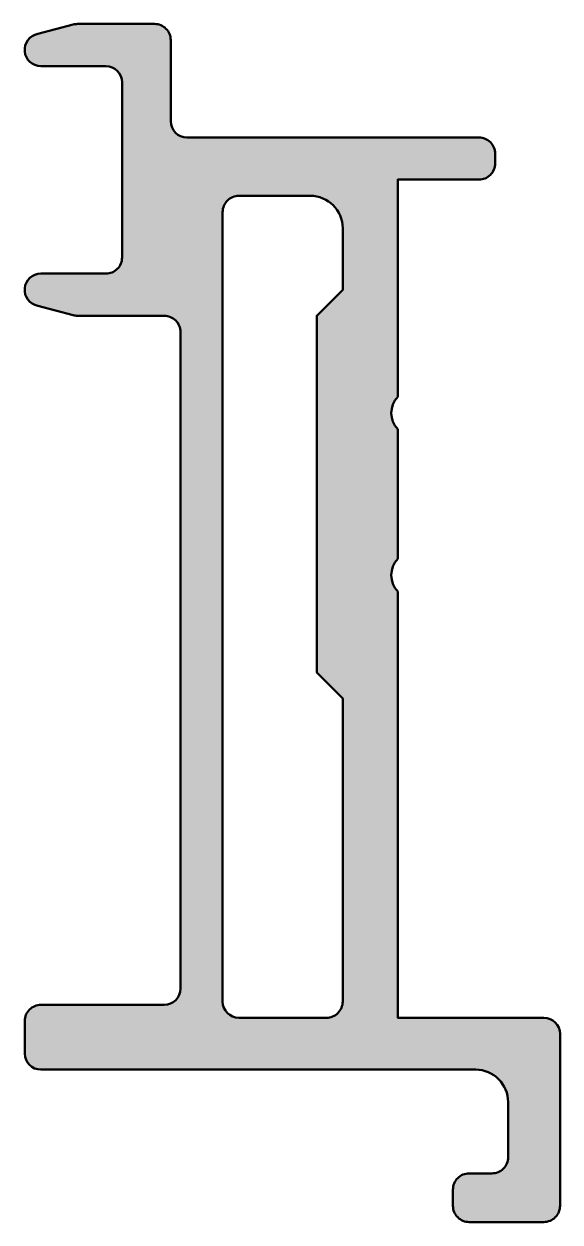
# Model space of a CAD drawing. Extents: x -4.5 to 12, y -42 to -5.
import ezdxf

# ---------------------------------------------------------------- set-up
doc = ezdxf.new("R2010")
doc.units = 0
doc.layers.add('0S-Alu contour', color=7, linetype='Continuous', lineweight=50)
doc.layers.add('0S-Alu hatch', color=252, linetype='Continuous', lineweight=25)

# ---------------------------------------------------------------- blocks, each defined once
blk = doc.blocks.new('436080__F07B8275_BF91_441C_BA5F_D5C706B1D76E_')
at = {"layer": '0S-Alu hatch'}
h = blk.add_hatch(color=256, dxfattribs=at)
edge = h.paths.add_edge_path()
edge.add_arc((-2.000000000000049, -12.19998168945309), 0.5000000000000498, 269.9999999999992, 360)
edge.add_line((-1.499999999999999, -12.19998168945309), (-1.499999999999943, -6.799987792968764))
edge.add_arc((-1.999999999999914, -6.799987792968735), 0.4999999999999714, 0, 89.99999999999675)
edge.add_line((-1.999999999999886, -6.299987792968764), (-4.002136230468863, -6.29998779296875))
edge.add_ellipse((-4.002137999933552, -5.799988577234804), major_axis=(-0.4999992157370763, 0), ratio=1, start_angle=-79.41213953696632, end_angle=90.00020276603539, ccw=False)
edge.add_line((-4.094009399414005, -5.30850219726564), (-3.00626481037915, -5.017037569048213))
edge.add_ellipse((-2.876853488273536, -5.4999999999999), major_axis=(-0.4999999999998863, 0), ratio=1, start_angle=269.99999999999216, end_angle=285.000213488282, ccw=False)
edge.add_line((-2.876853488273468, -5.000000000000015), (-0.500000000000057, -5.000000000000014))
edge.add_ellipse((-0.4996965810881508, -5.499696581088164), major_axis=(-0.4996966732070791, 0), ratio=1, start_angle=179.9652096460239, end_angle=270.0347903539829, ccw=False)
edge.add_line((-5e-16, -5.5), (-1e-16, -7.999999999999971))
edge.add_arc((0.4999999999999857, -8.000000000000014), 0.4999999999999858, 180, 269.9999999999886)
edge.add_line((0.499999999999886, -8.5), (9.500000000000002, -8.5))
edge.add_ellipse((9.500000000000014, -8.999999999999986), major_axis=(-0.4999999999999858, 0), ratio=1, start_angle=180, end_angle=270.00000000000165, ccw=False)
edge.add_line((10, -8.999999999999972), (10, -9.29999999999994))
edge.add_ellipse((9.500000000000052, -9.300000000000116), major_axis=(-0.4999999999999503, 0), ratio=1, start_angle=89.99999999999432, end_angle=180, ccw=False)
edge.add_line((9.500000000000002, -9.800000000000068), (6.999999999999943, -9.799999999999955))
edge.add_line((6.999999999999943, -9.799999999999955), (6.999999999999772, -16.50000000000045))
edge.add_arc((7.525026953992412, -17.00000000000022), 0.7250195186466053, 136.398650048421, 223.601349951605)
edge.add_line((7, -17.50000000000022), (6.999999999999772, -21.49997253418002))
edge.add_arc((7.525026953992533, -21.9999725341799), 0.7250195186467712, 136.3986500484211, 223.6013499516053)
edge.add_line((7.000000000000002, -22.49997253418002), (6.999999999999545, -35.64999999999987))
edge.add_line((6.999999999999545, -35.64999999999987), (11.49999999999994, -35.64999999999998))
edge.add_ellipse((11.4999999999999, -36.15000000000008), major_axis=(-0.5000000000000995, 0), ratio=1, start_angle=180, end_angle=269.9999999999951, ccw=False)
edge.add_line((12, -36.15000000000018), (11.99999999999954, -41.45036885709282))
edge.add_ellipse((11.49999999999956, -41.45036885709269), major_axis=(-0.4999999999999858, 0), ratio=1, start_angle=89.9999999999983, end_angle=180, ccw=False)
edge.add_line((11.49999999999955, -41.95036885709268), (9.200000091356744, -41.95036885709291))
edge.add_ellipse((9.19969792835947, -41.45067092873325), major_axis=(-0.4996980197173134, 0), ratio=1, start_angle=-0.034646256078872284, end_angle=90.03464625602021, ccw=False)
edge.add_line((8.69999999999982, -41.45036876573544), (8.699999999999706, -40.95036894845086))
edge.add_ellipse((9.19969792835947, -40.95006678545281), major_axis=(-0.4996980197174258, 0), ratio=1, start_angle=-90.03464625602658, end_angle=0.03464625611042038, ccw=False)
edge.add_line((9.2000000913568, -40.45036885709306), (9.900024414062218, -40.45036885709331))
edge.add_arc((9.900221830657673, -39.95056627368877), 0.4998026223932496, 269.9773687901729, 360.0226312098691)
edge.add_line((10.40002441406222, -39.95036885709288), (10.40002441406233, -38.2503688570929))
edge.add_arc((9.400024414062303, -38.25036885709292), 1.000000000000028, 0, 90.0000000000016)
edge.add_line((9.400024414062274, -37.2503688570929), (-3.999873046879711, -37.25036885709274))
edge.add_ellipse((-3.999873046879685, -36.75036885709271), major_axis=(-0.5000000000000285, 0), ratio=1, start_angle=0, end_angle=89.99999999999687, ccw=False)
edge.add_line((-4.499873046879713, -36.75036885709268), (-4.499873046879713, -35.75036885709277))
edge.add_ellipse((-3.99987304687972, -35.75036885709277), major_axis=(-0.4999999999999929, 0), ratio=1, start_angle=269.9999999999992, end_angle=360, ccw=False)
edge.add_line((-3.999873046879713, -35.25036885709278), (-0.200000000000216, -35.25036885709278))
edge.add_arc((-0.2000000000002303, -34.75036885709277), 0.5000000000000142, 270.0000000000017, 360)
edge.add_line((0.2999999999997839, -34.75036885709277), (0.3000000000001818, -14.49999999999997))
edge.add_arc((-0.1999999999997897, -14.49999999999998), 0.4999999999999716, 0, 90.00000000000325)
edge.add_line((-0.1999999999998181, -14.00000000000001), (-2.876625708125459, -14.00000000000001))
edge.add_ellipse((-2.876625708125383, -13.50000000000089), major_axis=(-0.499999999999119, 0), ratio=1, start_angle=75.00128596006391, end_angle=89.99999999999142, ccw=False)
edge.add_line((-3.006024390909658, -13.98296581752095), (-4.094009399414062, -13.69146728515626))
edge.add_ellipse((-4.002131649583589, -13.19998149362406), major_axis=(-0.4999998041919083, 0), ratio=1, start_angle=-89.9994750690285, end_angle=79.41141183993369, ccw=False)
edge.add_line((-4.002136230468693, -12.69998168945314), (-2.000000000000056, -12.69998168945314))
edge = h.paths.add_edge_path()
edge.add_arc((2.099999999999653, -35.15000000000018), 0.4999999999997442, 180, 269.9999999999968)
edge.add_line((2.099999999999624, -35.64999999999992), (4.799999999999442, -35.64999999999992))
edge.add_arc((4.799999999999535, -35.14999999999996), 0.4999999999999645, 269.9999999999894, 360)
edge.add_line((5.299999999999499, -35.15000000000004), (5.300000000000125, -25.79998651552354))
edge.add_line((5.300000000000125, -25.79998651552354), (4.499999999999715, -24.9999865155238))
edge.add_line((4.499999999999715, -24.9999865155238), (4.499999999999943, -13.99998051716102))
edge.add_line((4.499999999999943, -13.99998051716102), (5.300004359562763, -13.1999761575988))
edge.add_line((5.300004359562763, -13.1999761575988), (5.300000908247568, -11.29999818349726))
edge.add_arc((4.30000090824921, -11.29999999999996), 1.000000000000007, 0.0001040763732268, 89.99999999999964)
edge.add_line((4.300000908249216, -10.29999999999995), (2.099999999999624, -10.29999999999998))
edge.add_arc((2.09999999999961, -10.79999999999968), 0.4999999999997016, 89.99999999999837, 180)
edge.add_line((1.599999999999909, -10.79999999999961), (1.599999999999909, -35.15000000000008))
at = {"layer": '0S-Alu contour', "color": 7}
for points in [[(-4.094009399414005, -5.30850219726564), (-3.00626481037915, -5.017037569048213)], [(-2.876853488273468, -5.000000000000015), (-0.500000000000057, -5.000000000000014)], [(-5e-16, -5.5), (-1e-16, -7.999999999999971)], [(-1.999999999999886, -6.299987792968764), (-4.002136230468863, -6.29998779296875)], [(-1.499999999999999, -12.19998168945309), (-1.499999999999943, -6.799987792968764)], [(0.499999999999886, -8.5), (9.500000000000002, -8.5)], [(10, -8.999999999999972), (10, -9.29999999999994)], [(9.500000000000002, -9.800000000000068), (6.999999999999943, -9.799999999999955), (6.999999999999772, -16.50000000000045)], [(4.300000908249216, -10.29999999999995), (2.099999999999624, -10.29999999999998)], [(1.599999999999909, -10.79999999999961), (1.599999999999909, -35.15000000000008)], [(5.299999999999499, -35.15000000000004), (5.300000000000125, -25.79998651552354), (4.499999999999715, -24.9999865155238), (4.499999999999943, -13.99998051716102), (5.300004359562763, -13.1999761575988), (5.300000908247568, -11.29999818349726)], [(-4.002136230468693, -12.69998168945314), (-2.000000000000056, -12.69998168945314)], [(-3.006024390909658, -13.98296581752095), (-4.094009399414062, -13.69146728515626)], [(-0.1999999999998181, -14.00000000000001), (-2.876625708125459, -14.00000000000001)], [(0.2999999999997839, -34.75036885709277), (0.3000000000001818, -14.49999999999997)], [(7, -17.50000000000022), (6.999999999999772, -21.49997253418002)], [(7.000000000000002, -22.49997253418002), (6.999999999999545, -35.64999999999987), (11.49999999999994, -35.64999999999998)], [(-3.999873046879713, -35.25036885709278), (-0.200000000000216, -35.25036885709278)], [(-4.499873046879713, -36.75036885709268), (-4.499873046879713, -35.75036885709277)], [(2.099999999999624, -35.64999999999992), (4.799999999999442, -35.64999999999992)], [(12, -36.15000000000018), (11.99999999999954, -41.45036885709282)], [(9.400024414062274, -37.2503688570929), (-3.999873046879711, -37.25036885709274)], [(10.40002441406222, -39.95036885709288), (10.40002441406233, -38.2503688570929)], [(9.2000000913568, -40.45036885709306), (9.900024414062218, -40.45036885709331)], [(8.69999999999982, -41.45036876573544), (8.699999999999706, -40.95036894845086)], [(11.49999999999955, -41.95036885709268), (9.200000091356744, -41.95036885709291)]]:
    blk.add_lwpolyline(points, dxfattribs=at)
at = {"layer": '0S-Alu contour', "color": 7, "extrusion": (0, 0, -1)}
for centre, radius, start, end in [((2.876853488273536, -5.4999999999999), 0.4999999999998863, 74.999786511718, 90.00000000000783), ((0.4996965810881508, -5.499696581088164), 0.4996966732070791, 89.96520964601709, 180.0347903539762), ((4.002137999933552, -5.799988577234804), 0.4999992157370763, 269.9997972339646, 79.41213953696632), ((-9.500000000000014, -8.999999999999986), 0.4999999999999858, 89.99999999999837, 180), ((-9.500000000000052, -9.300000000000116), 0.4999999999999503, 180, 270.0000000000057), ((4.002131649583589, -13.19998149362406), 0.4999998041919083, 280.5885881600663, 89.9994750690286), ((2.876625708125383, -13.50000000000089), 0.499999999999119, 270.0000000000086, 284.9987140399361), ((3.99987304687972, -35.75036885709277), 0.4999999999999929, 0, 90.00000000000081), ((-11.4999999999999, -36.15000000000008), 0.5000000000000995, 90.00000000000487, 180), ((3.999873046879685, -36.75036885709271), 0.5000000000000285, 270.0000000000031, 0), ((-9.19969792835947, -40.95006678545281), 0.4996980197174258, 359.9653537438896, 90.03464625602665), ((-9.19969792835947, -41.45067092873325), 0.4996980197173134, 269.9653537439798, 0.0346462560788628), ((-11.49999999999956, -41.45036885709269), 0.4999999999999858, 180, 270.0000000000017)]:
    blk.add_arc(centre, radius, start, end, dxfattribs=at)
at = {"layer": '0S-Alu contour', "color": 7}
for centre, radius, start, end in [((-1.999999999999914, -6.799987792968735), 0.4999999999999714, 0, 89.99999999999675), ((0.4999999999999857, -8.000000000000014), 0.4999999999999858, 180, 269.9999999999886), ((2.09999999999961, -10.79999999999968), 0.4999999999997016, 89.99999999999837, 180), ((4.30000090824921, -11.29999999999996), 1.000000000000007, 0.0001040763732268, 89.99999999999964), ((-2.000000000000049, -12.19998168945309), 0.5000000000000498, 269.9999999999992, 0), ((-0.1999999999997897, -14.49999999999998), 0.4999999999999716, 0, 90.00000000000325), ((7.525026953992412, -17.00000000000022), 0.7250195186466053, 136.398650048421, 223.601349951605), ((7.525026953992533, -21.9999725341799), 0.7250195186467712, 136.3986500484211, 223.6013499516053), ((-0.2000000000002303, -34.75036885709277), 0.5000000000000142, 270.0000000000017, 0), ((2.099999999999653, -35.15000000000018), 0.4999999999997442, 180, 269.9999999999968), ((4.799999999999535, -35.14999999999996), 0.4999999999999645, 269.9999999999894, 0), ((9.400024414062303, -38.25036885709292), 1.000000000000028, 0, 90.0000000000016), ((9.900221830657673, -39.95056627368877), 0.4998026223932496, 269.9773687901729, 0.0226312098690881)]:
    blk.add_arc(centre, radius, start, end, dxfattribs=at)
blk = doc.blocks.new('436080__93606E2A_4EDB_4FF2_8E4B_B44148DF7A8C_')
at = {"layer": '0S-Alu contour', "color": 7}
blk.add_blockref('436080__F07B8275_BF91_441C_BA5F_D5C706B1D76E_', (0, 0), dxfattribs=at)

msp = doc.modelspace()

# ---------------------------------------------------------------- block references
at = {"layer": '0S-Alu contour', "color": 7}
msp.add_blockref('436080__93606E2A_4EDB_4FF2_8E4B_B44148DF7A8C_', (0, 0), dxfattribs=at)

doc.saveas('drawing.dxf')
